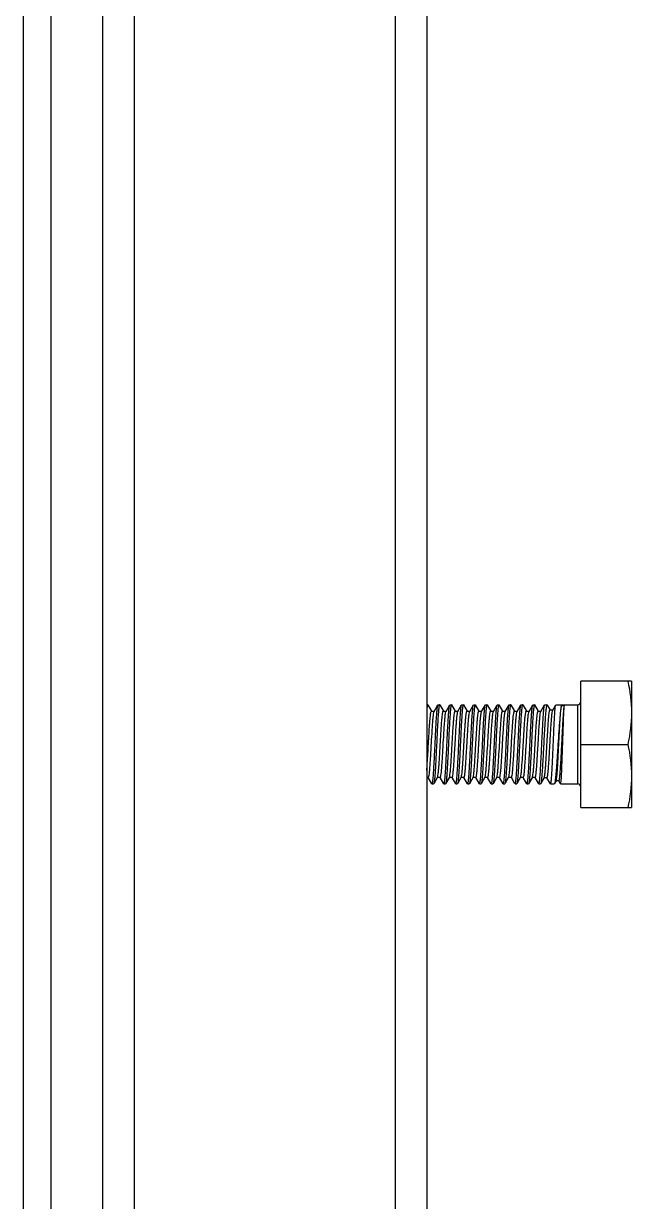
# Model space of a CAD drawing. Extents: x -409572 to -157272, y 600795 to 878326.
# Drawn here: x -400090 to -399697, y 805994 to 806756 of the extents above; entities that cross this region are included whole.
import ezdxf

# ---------------------------------------------------------------- set-up
doc = ezdxf.new("R2010")
doc.units = 0
doc.header["$LTSCALE"] = 1000
doc.header["$MEASUREMENT"] = 0
doc.layers.get('0').update_dxf_attribs({"linetype": 'CONTINUOUS'})

msp = doc.modelspace()

# ---------------------------------------------------------------- linework, layer by layer
for p, q in [((-400089.62, 805505.05), (-400089.62, 807218.85)), ((-400071.73, 805728.83), (-400071.73, 807143.29)), ((-400038.51, 807047.76), (-400038.51, 805350.94)), ((-400018.07, 807047.76), (-400018.07, 805350.94)), ((-399849.41, 807047.76), (-399849.41, 805350.94)), ((-399828.96, 807047.76), (-399828.96, 805350.94)), ((-399696.59, 806330.95), (-399729.3, 806330.95)), ((-399729.3, 806249.18), (-399729.3, 806330.95)), ((-399696.59, 806330.95), (-399696.59, 806249.18)), ((-399828.96, 806315.62), (-399828.32, 806315.62)), ((-399828.22, 806315.53), (-399828.32, 806315.62)), ((-399828.22, 806315.53), (-399825.87, 806311.48)), ((-399824.14, 806311.38), (-399821.72, 806315.53)), ((-399821.72, 806315.53), (-399821.62, 806315.62)), ((-399821.62, 806315.62), (-399820.66, 806315.62)), ((-399820.56, 806315.53), (-399820.66, 806315.62)), ((-399820.56, 806315.53), (-399818.21, 806311.48)), ((-399816.47, 806311.38), (-399814.05, 806315.53)), ((-399814.05, 806315.53), (-399813.95, 806315.62)), ((-399813.95, 806315.62), (-399812.99, 806315.62)), ((-399812.89, 806315.53), (-399812.99, 806315.62)), ((-399812.89, 806315.53), (-399810.54, 806311.48)), ((-399808.8, 806311.38), (-399806.38, 806315.53)), ((-399806.38, 806315.53), (-399806.28, 806315.62)), ((-399806.28, 806315.62), (-399805.32, 806315.62)), ((-399805.22, 806315.53), (-399805.32, 806315.62)), ((-399805.22, 806315.53), (-399802.87, 806311.48)), ((-399801.14, 806311.38), (-399798.72, 806315.53)), ((-399798.72, 806315.53), (-399798.62, 806315.62)), ((-399798.62, 806315.62), (-399797.66, 806315.62)), ((-399797.56, 806315.53), (-399797.66, 806315.62)), ((-399797.56, 806315.53), (-399795.21, 806311.48)), ((-399793.47, 806311.38), (-399791.05, 806315.53)), ((-399791.05, 806315.53), (-399790.95, 806315.62)), ((-399790.95, 806315.62), (-399789.99, 806315.62)), ((-399789.89, 806315.53), (-399787.54, 806311.48)), ((-399785.8, 806311.38), (-399783.38, 806315.53)), ((-399783.38, 806315.53), (-399783.28, 806315.62)), ((-399783.28, 806315.62), (-399782.32, 806315.62)), ((-399782.22, 806315.53), (-399782.32, 806315.62)), ((-399782.22, 806315.53), (-399779.87, 806311.48)), ((-399778.14, 806311.38), (-399775.72, 806315.53)), ((-399775.72, 806315.53), (-399775.62, 806315.62)), ((-399775.62, 806315.62), (-399774.66, 806315.62)), ((-399774.56, 806315.53), (-399774.66, 806315.62)), ((-399774.56, 806315.53), (-399772.21, 806311.48)), ((-399770.47, 806311.38), (-399768.05, 806315.53)), ((-399768.05, 806315.53), (-399767.95, 806315.62)), ((-399767.95, 806315.62), (-399766.99, 806315.62)), ((-399766.89, 806315.53), (-399766.99, 806315.62)), ((-399766.89, 806315.53), (-399764.54, 806311.48)), ((-399762.8, 806311.38), (-399760.39, 806315.53)), ((-399760.39, 806315.53), (-399760.28, 806315.62)), ((-399760.28, 806315.62), (-399759.32, 806315.62)), ((-399759.22, 806315.53), (-399756.87, 806311.48)), ((-399755.14, 806311.38), (-399752.72, 806315.53)), ((-399752.72, 806315.53), (-399752.62, 806315.62)), ((-399752.62, 806315.62), (-399751.17, 806315.62)), ((-399751.03, 806315.5), (-399751.17, 806315.62)), ((-399751.03, 806315.5), (-399749.19, 806312.33)), ((-399749.25, 806312.33), (-399747.39, 806312.33)), ((-399747.45, 806312.23), (-399745.52, 806315.56)), ((-399745.52, 806315.56), (-399745.45, 806315.62)), ((-399745.45, 806315.62), (-399731.34, 806315.62)), ((-399739.95, 806315.03), (-399741.86, 806315.03)), ((-399731.34, 806264.51), (-399731.34, 806315.62)), ((-399825.93, 806311.48), (-399824.08, 806311.48)), ((-399818.27, 806311.48), (-399816.41, 806311.48)), ((-399810.6, 806311.48), (-399808.74, 806311.48)), ((-399802.93, 806311.48), (-399801.08, 806311.48)), ((-399795.27, 806311.48), (-399793.41, 806311.48)), ((-399787.6, 806311.48), (-399785.74, 806311.48)), ((-399779.93, 806311.48), (-399778.08, 806311.48)), ((-399772.27, 806311.48), (-399770.41, 806311.48)), ((-399764.6, 806311.48), (-399762.74, 806311.48)), ((-399756.93, 806311.48), (-399755.08, 806311.48)), ((-399729.3, 806290.07), (-399698.89, 806290.07)), ((-399827.85, 806268.65), (-399828.96, 806268.65)), ((-399825.55, 806264.6), (-399827.91, 806268.65)), ((-399821.98, 806268.75), (-399824.39, 806264.6)), ((-399820.18, 806268.65), (-399822.04, 806268.65)), ((-399821.98, 806268.75), (-399821.92, 806268.89)), ((-399817.88, 806264.6), (-399820.24, 806268.65)), ((-399814.31, 806268.75), (-399816.72, 806264.6)), ((-399812.52, 806268.65), (-399814.37, 806268.65)), ((-399814.31, 806268.75), (-399814.25, 806268.89)), ((-399810.22, 806264.6), (-399812.58, 806268.65)), ((-399806.65, 806268.75), (-399809.06, 806264.6)), ((-399804.85, 806268.65), (-399806.71, 806268.65)), ((-399806.65, 806268.75), (-399806.59, 806268.88)), ((-399802.55, 806264.6), (-399804.91, 806268.65)), ((-399798.98, 806268.75), (-399801.39, 806264.6)), ((-399797.18, 806268.65), (-399799.04, 806268.65)), ((-399798.98, 806268.75), (-399798.92, 806268.87)), ((-399794.88, 806264.6), (-399797.24, 806268.65)), ((-399791.31, 806268.75), (-399793.72, 806264.6)), ((-399789.52, 806268.65), (-399791.37, 806268.65)), ((-399791.31, 806268.75), (-399791.26, 806268.87)), ((-399787.22, 806264.6), (-399789.58, 806268.65)), ((-399783.65, 806268.75), (-399786.06, 806264.6)), ((-399781.85, 806268.65), (-399783.71, 806268.65)), ((-399779.55, 806264.6), (-399781.91, 806268.65)), ((-399775.98, 806268.75), (-399778.39, 806264.6)), ((-399774.18, 806268.65), (-399776.04, 806268.65)), ((-399775.98, 806268.75), (-399775.93, 806268.86)), ((-399771.88, 806264.6), (-399774.24, 806268.65)), ((-399768.31, 806268.75), (-399770.72, 806264.6)), ((-399766.52, 806268.65), (-399768.37, 806268.65)), ((-399768.31, 806268.75), (-399768.27, 806268.85)), ((-399764.22, 806264.6), (-399766.58, 806268.65)), ((-399760.65, 806268.75), (-399763.06, 806264.6)), ((-399758.85, 806268.65), (-399760.71, 806268.65)), ((-399760.65, 806268.75), (-399760.6, 806268.85)), ((-399756.55, 806264.6), (-399758.91, 806268.65)), ((-399752.97, 806268.61), (-399755.29, 806264.61)), ((-399751.18, 806268.51), (-399753.03, 806268.51)), ((-399748.96, 806264.59), (-399751.24, 806268.51)), ((-399745.3, 806266.54), (-399746.39, 806264.65)), ((-399743.49, 806266.44), (-399745.35, 806266.44)), ((-399742.45, 806264.56), (-399743.53, 806266.42)), ((-399825.55, 806264.6), (-399825.45, 806264.51)), ((-399825.45, 806264.51), (-399824.49, 806264.51)), ((-399824.39, 806264.6), (-399824.49, 806264.51)), ((-399817.88, 806264.6), (-399817.78, 806264.51)), ((-399817.78, 806264.51), (-399816.82, 806264.51)), ((-399816.72, 806264.6), (-399816.82, 806264.51)), ((-399810.22, 806264.6), (-399810.12, 806264.51)), ((-399810.12, 806264.51), (-399809.16, 806264.51)), ((-399809.06, 806264.6), (-399809.16, 806264.51)), ((-399802.55, 806264.6), (-399802.45, 806264.51)), ((-399802.45, 806264.51), (-399801.49, 806264.51)), ((-399801.39, 806264.6), (-399801.49, 806264.51)), ((-399794.88, 806264.6), (-399794.78, 806264.51)), ((-399794.78, 806264.51), (-399793.82, 806264.51)), ((-399793.72, 806264.6), (-399793.82, 806264.51)), ((-399787.22, 806264.6), (-399787.12, 806264.51)), ((-399787.12, 806264.51), (-399786.16, 806264.51)), ((-399786.06, 806264.6), (-399786.16, 806264.51)), ((-399779.55, 806264.6), (-399779.45, 806264.51)), ((-399779.45, 806264.51), (-399778.49, 806264.51)), ((-399771.78, 806264.51), (-399770.82, 806264.51)), ((-399770.72, 806264.6), (-399770.82, 806264.51)), ((-399764.22, 806264.6), (-399764.12, 806264.51)), ((-399764.12, 806264.51), (-399763.16, 806264.51)), ((-399763.06, 806264.6), (-399763.16, 806264.51)), ((-399756.55, 806264.6), (-399756.45, 806264.51)), ((-399756.45, 806264.51), (-399755.41, 806264.51)), ((-399755.29, 806264.61), (-399755.41, 806264.51)), ((-399748.96, 806264.59), (-399748.87, 806264.51)), ((-399748.87, 806264.51), (-399746.55, 806264.51)), ((-399746.39, 806264.65), (-399746.55, 806264.51)), ((-399742.45, 806264.56), (-399742.39, 806264.51)), ((-399742.39, 806264.51), (-399731.34, 806264.51)), ((-399729.3, 806249.18), (-399696.59, 806249.18))]:
    msp.add_line(p, q)
for centre, start, end in [((-399731.34, 806317.66), 270, 0), ((-399731.34, 806262.47), 0, 90)]:
    msp.add_arc(centre, 2.04, start, end)
for points in [[(-399698.89, 806330.95), (-399697.48, 806324.24), (-399696.59, 806317.37), (-399696.59, 806310.51)], [(-399696.59, 806310.51), (-399696.59, 806303.65), (-399697.48, 806296.78), (-399698.89, 806290.07)], [(-399698.89, 806290.07), (-399697.48, 806283.35), (-399696.59, 806276.48), (-399696.59, 806269.62)], [(-399696.59, 806269.62), (-399696.59, 806262.76), (-399697.48, 806255.89), (-399698.89, 806249.18)]]:
    msp.add_open_spline(points, degree=3)
for points, knots in [([(-399828.32, 806315.62), (-399828.41, 806315.62), (-399828.54, 806315.22), (-399828.67, 806314.65), (-399828.83, 806313.52), (-399828.91, 806312.69), (-399828.96, 806312.19)], [0, 0, 0, 0, 0.077049, 0.268055, 0.577055, 1, 1, 1, 1]), ([(-399823.53, 806290.07), (-399823.39, 806293.16), (-399823.17, 806297.68), (-399822.86, 806303.45), (-399822.65, 806307.18), (-399822.42, 806310.32), (-399822.22, 806312.78), (-399821.98, 806314.42), (-399821.86, 806315.29), (-399821.72, 806315.53)], [0, 0, 0, 0, 0.364023, 0.530311, 0.678342, 0.803036, 0.90014, 0.966414, 1, 1, 1, 1]), ([(-399820.66, 806315.62), (-399820.71, 806315.62), (-399820.83, 806315.41), (-399820.91, 806315.07), (-399821.04, 806314.44), (-399821.2, 806313.18), (-399821.41, 806311.04), (-399821.64, 806307.91), (-399821.87, 806304.08), (-399822.1, 806299.72), (-399822.34, 806294.99), (-399822.49, 806291.73), (-399822.57, 806290.07)], [0, 0, 0, 0, 0.006679, 0.021742, 0.04591, 0.079126, 0.171519, 0.295578, 0.446611, 0.618856, 0.8057, 1, 1, 1, 1]), ([(-399815.87, 806290.07), (-399815.72, 806293.16), (-399815.5, 806297.68), (-399815.2, 806303.45), (-399814.98, 806307.18), (-399814.75, 806310.32), (-399814.56, 806312.78), (-399814.32, 806314.42), (-399814.19, 806315.29), (-399814.05, 806315.53)], [0, 0, 0, 0, 0.364021, 0.530313, 0.678345, 0.803036, 0.900138, 0.966413, 1, 1, 1, 1]), ([(-399812.99, 806315.62), (-399813.05, 806315.62), (-399813.16, 806315.41), (-399813.25, 806315.07), (-399813.37, 806314.44), (-399813.54, 806313.18), (-399813.74, 806311.04), (-399813.97, 806307.91), (-399814.2, 806304.08), (-399814.44, 806299.72), (-399814.67, 806294.99), (-399814.83, 806291.73), (-399814.91, 806290.07)], [0, 0, 0, 0, 0.006669, 0.021718, 0.045876, 0.079084, 0.171468, 0.295521, 0.446556, 0.618814, 0.805682, 1, 1, 1, 1]), ([(-399808.2, 806290.07), (-399808.05, 806293.16), (-399807.84, 806297.68), (-399807.53, 806303.45), (-399807.31, 806307.18), (-399807.09, 806310.32), (-399806.89, 806312.78), (-399806.65, 806314.42), (-399806.53, 806315.29), (-399806.38, 806315.53)], [0, 0, 0, 0, 0.364026, 0.530319, 0.678348, 0.803035, 0.900137, 0.966414, 1, 1, 1, 1]), ([(-399805.32, 806315.62), (-399805.38, 806315.62), (-399805.49, 806315.41), (-399805.58, 806315.07), (-399805.7, 806314.44), (-399805.87, 806313.18), (-399806.08, 806311.04), (-399806.3, 806307.91), (-399806.54, 806304.08), (-399806.77, 806299.72), (-399807.01, 806294.99), (-399807.16, 806291.73), (-399807.24, 806290.07)], [0, 0, 0, 0, 0.00669, 0.021765, 0.045943, 0.079167, 0.171572, 0.295635, 0.446661, 0.618889, 0.805716, 1, 1, 1, 1]), ([(-399800.53, 806290.07), (-399800.39, 806293.16), (-399800.17, 806297.68), (-399799.86, 806303.45), (-399799.65, 806307.18), (-399799.42, 806310.32), (-399799.22, 806312.78), (-399798.99, 806314.42), (-399798.86, 806315.29), (-399798.72, 806315.53)], [0, 0, 0, 0, 0.364024, 0.530311, 0.678342, 0.803035, 0.900139, 0.966414, 1, 1, 1, 1]), ([(-399797.66, 806315.62), (-399797.71, 806315.62), (-399797.83, 806315.41), (-399797.92, 806315.07), (-399798.04, 806314.44), (-399798.21, 806313.18), (-399798.41, 806311.04), (-399798.64, 806307.91), (-399798.87, 806304.08), (-399799.1, 806299.72), (-399799.34, 806294.99), (-399799.49, 806291.73), (-399799.57, 806290.07)], [0, 0, 0, 0, 0.006677, 0.021735, 0.045901, 0.079116, 0.171512, 0.295573, 0.4466, 0.618843, 0.805694, 1, 1, 1, 1]), ([(-399792.87, 806290.07), (-399792.72, 806293.16), (-399792.51, 806297.68), (-399792.2, 806303.45), (-399791.98, 806307.18), (-399791.75, 806310.32), (-399791.56, 806312.78), (-399791.32, 806314.42), (-399791.19, 806315.29), (-399791.05, 806315.53)], [0, 0, 0, 0, 0.364026, 0.530313, 0.678337, 0.803029, 0.900137, 0.966414, 1, 1, 1, 1]), ([(-399789.99, 806315.62), (-399790.05, 806315.62), (-399790.16, 806315.41), (-399790.25, 806315.07), (-399790.37, 806314.44), (-399790.54, 806313.18), (-399790.74, 806311.04), (-399790.97, 806307.9), (-399791.2, 806304.08), (-399791.44, 806299.72), (-399791.67, 806294.99), (-399791.83, 806291.73), (-399791.91, 806290.07)], [0, 0, 0, 0, 0.006697, 0.021777, 0.045962, 0.079191, 0.171605, 0.29567, 0.44669, 0.618909, 0.805726, 1, 1, 1, 1]), ([(-399789.89, 806315.53), (-399789.9, 806315.56), (-399789.93, 806315.6), (-399789.97, 806315.62), (-399789.99, 806315.62)], [0, 0, 0, 0, 0.600612, 1, 1, 1, 1]), ([(-399785.2, 806290.07), (-399785.05, 806293.16), (-399784.84, 806297.68), (-399784.53, 806303.45), (-399784.31, 806307.18), (-399784.09, 806310.32), (-399783.89, 806312.78), (-399783.65, 806314.42), (-399783.53, 806315.29), (-399783.38, 806315.53)], [0, 0, 0, 0, 0.364026, 0.530312, 0.67834, 0.803034, 0.90014, 0.966415, 1, 1, 1, 1]), ([(-399782.32, 806315.62), (-399782.38, 806315.62), (-399782.49, 806315.41), (-399782.58, 806315.07), (-399782.7, 806314.44), (-399782.87, 806313.18), (-399783.08, 806311.04), (-399783.3, 806307.91), (-399783.54, 806304.08), (-399783.77, 806299.72), (-399784.01, 806294.99), (-399784.16, 806291.73), (-399784.24, 806290.07)], [0, 0, 0, 0, 0.006686, 0.021757, 0.045931, 0.079152, 0.171553, 0.295615, 0.446644, 0.618879, 0.805711, 1, 1, 1, 1]), ([(-399777.53, 806290.07), (-399777.39, 806293.16), (-399777.17, 806297.68), (-399776.87, 806303.45), (-399776.65, 806307.18), (-399776.42, 806310.32), (-399776.22, 806312.78), (-399775.99, 806314.42), (-399775.86, 806315.29), (-399775.72, 806315.53)], [0, 0, 0, 0, 0.364021, 0.530311, 0.678343, 0.803036, 0.90014, 0.966414, 1, 1, 1, 1]), ([(-399774.66, 806315.62), (-399774.71, 806315.62), (-399774.83, 806315.41), (-399774.92, 806315.07), (-399775.04, 806314.44), (-399775.21, 806313.18), (-399775.41, 806311.04), (-399775.64, 806307.91), (-399775.87, 806304.08), (-399776.1, 806299.72), (-399776.34, 806294.99), (-399776.49, 806291.73), (-399776.57, 806290.07)], [0, 0, 0, 0, 0.006676, 0.021736, 0.045901, 0.079115, 0.171505, 0.295563, 0.446596, 0.618846, 0.805696, 1, 1, 1, 1]), ([(-399769.87, 806290.07), (-399769.72, 806293.16), (-399769.51, 806297.68), (-399769.2, 806303.45), (-399768.98, 806307.18), (-399768.76, 806310.32), (-399768.56, 806312.78), (-399768.32, 806314.42), (-399768.2, 806315.29), (-399768.05, 806315.53)], [0, 0, 0, 0, 0.364021, 0.530314, 0.678346, 0.803036, 0.900137, 0.966413, 1, 1, 1, 1]), ([(-399766.99, 806315.62), (-399767.05, 806315.62), (-399767.16, 806315.41), (-399767.25, 806315.07), (-399767.37, 806314.44), (-399767.54, 806313.18), (-399767.74, 806311.04), (-399767.97, 806307.91), (-399768.2, 806304.08), (-399768.44, 806299.72), (-399768.67, 806294.99), (-399768.83, 806291.73), (-399768.91, 806290.07)], [0, 0, 0, 0, 0.006669, 0.021718, 0.045876, 0.079084, 0.171468, 0.295522, 0.446557, 0.618815, 0.805682, 1, 1, 1, 1]), ([(-399762.2, 806290.07), (-399762.05, 806293.16), (-399761.84, 806297.68), (-399761.53, 806303.45), (-399761.31, 806307.18), (-399761.09, 806310.32), (-399760.89, 806312.78), (-399760.65, 806314.42), (-399760.53, 806315.29), (-399760.39, 806315.53)], [0, 0, 0, 0, 0.364026, 0.530319, 0.678348, 0.803035, 0.900137, 0.966414, 1, 1, 1, 1]), ([(-399759.32, 806315.62), (-399759.38, 806315.62), (-399759.49, 806315.41), (-399759.58, 806315.07), (-399759.7, 806314.44), (-399759.87, 806313.18), (-399760.08, 806311.04), (-399760.31, 806307.91), (-399760.54, 806304.08), (-399760.77, 806299.72), (-399761.01, 806294.99), (-399761.16, 806291.73), (-399761.24, 806290.07)], [0, 0, 0, 0, 0.006688, 0.021753, 0.045929, 0.079148, 0.171548, 0.29561, 0.446639, 0.618873, 0.805706, 1, 1, 1, 1]), ([(-399759.22, 806315.53), (-399759.24, 806315.56), (-399759.26, 806315.6), (-399759.31, 806315.62), (-399759.32, 806315.62)], [0, 0, 0, 0, 0.600476, 1, 1, 1, 1]), ([(-399754.54, 806290.07), (-399754.39, 806293.16), (-399754.17, 806297.68), (-399753.87, 806303.45), (-399753.65, 806307.18), (-399753.42, 806310.32), (-399753.22, 806312.78), (-399752.99, 806314.42), (-399752.86, 806315.29), (-399752.72, 806315.53)], [0, 0, 0, 0, 0.364024, 0.530312, 0.678343, 0.803036, 0.90014, 0.966414, 1, 1, 1, 1]), ([(-399751.17, 806315.62), (-399751.23, 806315.62), (-399751.36, 806315.42), (-399751.46, 806315.06), (-399751.6, 806314.44), (-399751.79, 806313.18), (-399752.03, 806311.04), (-399752.29, 806307.91), (-399752.55, 806304.08), (-399752.81, 806299.72), (-399753.07, 806294.99), (-399753.24, 806291.73), (-399753.33, 806290.07)], [0, 0, 0, 0, 0.007187, 0.022465, 0.046744, 0.080015, 0.172417, 0.296393, 0.447275, 0.619318, 0.805937, 1, 1, 1, 1]), ([(-399752.97, 806268.61), (-399752.83, 806268.85), (-399752.69, 806269.67), (-399752.46, 806271.21), (-399752.24, 806273.47), (-399752.01, 806276.34), (-399751.79, 806279.72), (-399751.47, 806284.87), (-399751.18, 806290.25), (-399750.87, 806295.68), (-399750.64, 806299.55), (-399750.42, 806303.09), (-399750.19, 806306.17), (-399749.97, 806308.7), (-399749.76, 806310.54), (-399749.56, 806311.69), (-399749.41, 806312.18), (-399749.3, 806312.33), (-399749.25, 806312.33)], [0, 0, 0, 0, 0.019036, 0.055162, 0.107284, 0.173532, 0.25149, 0.338305, 0.525651, 0.619397, 0.708683, 0.790327, 0.861445, 0.919555, 0.962678, 0.989457, 0.996584, 1, 1, 1, 1]), ([(-399751.18, 806268.51), (-399751.13, 806268.51), (-399751.01, 806268.66), (-399750.86, 806269.17), (-399750.65, 806270.35), (-399750.44, 806272.24), (-399750.21, 806274.82), (-399749.99, 806277.95), (-399749.76, 806281.54), (-399749.53, 806285.44), (-399749.22, 806290.87), (-399748.93, 806296.24), (-399748.61, 806301.35), (-399748.39, 806304.68), (-399748.16, 806307.49), (-399747.96, 806309.7), (-399747.72, 806311.2), (-399747.59, 806312), (-399747.45, 806312.23)], [0, 0, 0, 0, 0.003526, 0.010871, 0.03842, 0.082642, 0.142013, 0.214376, 0.297085, 0.387117, 0.481196, 0.667858, 0.753739, 0.830507, 0.895467, 0.946372, 0.98153, 1, 1, 1, 1]), ([(-399747.11, 806290.07), (-399746.98, 806293.19), (-399746.79, 806297.73), (-399746.52, 806303.54), (-399746.32, 806307.29), (-399746.12, 806310.43), (-399745.96, 806312.87), (-399745.74, 806314.48), (-399745.65, 806315.33), (-399745.52, 806315.56)], [0, 0, 0, 0, 0.366748, 0.534004, 0.682559, 0.80722, 0.903651, 0.968552, 1, 1, 1, 1]), ([(-399745.3, 806266.54), (-399745.16, 806266.77), (-399745.03, 806267.56), (-399744.81, 806269.05), (-399744.61, 806271.26), (-399744.4, 806274.08), (-399744.18, 806277.43), (-399743.89, 806282.61), (-399743.54, 806289.52), (-399743.14, 806297.71), (-399742.75, 806305.08), (-399742.35, 806310.76), (-399742.09, 806313.89), (-399741.86, 806315.03)], [0, 0, 0, 0, 0.016498, 0.048153, 0.094091, 0.152829, 0.222461, 0.300749, 0.473185, 0.64885, 0.806645, 0.928205, 1, 1, 1, 1]), ([(-399741.86, 806315.03), (-399741.99, 806314.62), (-399742.2, 806313.54), (-399742.61, 806310.56), (-399743.06, 806305.49), (-399743.58, 806298.25), (-399743.91, 806292.9), (-399744.09, 806290.07)], [0, 0, 0, 0, 0.052104, 0.130854, 0.359409, 0.660459, 1, 1, 1, 1]), ([(-399743.49, 806266.44), (-399743.44, 806266.44), (-399743.33, 806266.61), (-399743.24, 806266.91), (-399743.13, 806267.44), (-399742.97, 806268.51), (-399742.77, 806270.33), (-399742.56, 806273), (-399742.34, 806276.26), (-399742.12, 806280.01), (-399741.9, 806284.12), (-399741.61, 806289.9), (-399741.26, 806296.97), (-399740.87, 806304.64), (-399740.45, 806310.57), (-399740.18, 806313.84), (-399739.95, 806315.03)], [0, 0, 0, 0, 0.003181, 0.009997, 0.020842, 0.035708, 0.077022, 0.132568, 0.200428, 0.278278, 0.363482, 0.453195, 0.634322, 0.798504, 0.925407, 1, 1, 1, 1]), ([(-399741.03, 806290.07), (-399740.93, 806292.9), (-399740.76, 806298.24), (-399740.51, 806305.49), (-399740.25, 806310.98), (-399740.1, 806313.96), (-399739.95, 806315.03)], [0, 0, 0, 0, 0.340216, 0.641739, 0.870295, 1, 1, 1, 1]), ([(-399828.96, 806273.13), (-399828.81, 806274.73), (-399828.55, 806278.33), (-399828.19, 806284.11), (-399827.83, 806290.46), (-399827.47, 806296.77), (-399827.15, 806301.73), (-399826.89, 806305.23), (-399826.71, 806307.35), (-399826.53, 806309.03), (-399826.35, 806310.34), (-399826.2, 806311.01), (-399826.04, 806311.48), (-399825.93, 806311.48)], [0, 0, 0, 0, 0.125273, 0.280526, 0.451, 0.620464, 0.772784, 0.837888, 0.893492, 0.938284, 0.971239, 0.991709, 1, 1, 1, 1]), ([(-399827.85, 806268.65), (-399827.8, 806268.65), (-399827.69, 806268.8), (-399827.54, 806269.29), (-399827.33, 806270.42), (-399827.12, 806272.25), (-399826.9, 806274.74), (-399826.67, 806277.78), (-399826.45, 806281.26), (-399826.22, 806285.05), (-399825.92, 806290.35), (-399825.62, 806295.6), (-399825.31, 806300.61), (-399825.08, 806303.89), (-399824.86, 806306.67), (-399824.65, 806308.86), (-399824.41, 806310.35), (-399824.27, 806311.14), (-399824.14, 806311.38)], [0, 0, 0, 0, 0.003516, 0.010771, 0.037949, 0.081609, 0.140308, 0.211978, 0.294061, 0.383613, 0.477416, 0.664254, 0.750571, 0.827952, 0.893624, 0.945254, 0.981055, 1, 1, 1, 1]), ([(-399821.92, 806268.89), (-399821.8, 806269.2), (-399821.64, 806270.09), (-399821.42, 806271.73), (-399821.21, 806274.03), (-399820.89, 806278.1), (-399820.52, 806284.05), (-399820.17, 806290.35), (-399819.87, 806295.55), (-399819.64, 806299.25), (-399819.42, 806302.64), (-399819.2, 806305.58), (-399818.98, 806308), (-399818.77, 806309.77), (-399818.57, 806310.86), (-399818.43, 806311.34), (-399818.32, 806311.48), (-399818.27, 806311.48)], [0, 0, 0, 0, 0.023139, 0.062463, 0.116774, 0.184236, 0.348936, 0.533941, 0.62611, 0.713772, 0.793885, 0.863675, 0.920735, 0.963127, 0.989505, 0.996557, 1, 1, 1, 1]), ([(-399820.18, 806268.65), (-399820.13, 806268.65), (-399820.02, 806268.8), (-399819.87, 806269.29), (-399819.67, 806270.42), (-399819.46, 806272.25), (-399819.23, 806274.74), (-399819.01, 806277.78), (-399818.78, 806281.26), (-399818.55, 806285.05), (-399818.25, 806290.35), (-399817.95, 806295.6), (-399817.64, 806300.61), (-399817.42, 806303.89), (-399817.19, 806306.67), (-399816.98, 806308.86), (-399816.75, 806310.35), (-399816.61, 806311.14), (-399816.47, 806311.38)], [0, 0, 0, 0, 0.003516, 0.010771, 0.037949, 0.081609, 0.140308, 0.211978, 0.294061, 0.383613, 0.477416, 0.664254, 0.750571, 0.827952, 0.893624, 0.945254, 0.981055, 1, 1, 1, 1]), ([(-399814.25, 806268.89), (-399814.13, 806269.19), (-399813.98, 806270.07), (-399813.76, 806271.72), (-399813.54, 806274.01), (-399813.23, 806278.08), (-399812.86, 806284.03), (-399812.5, 806290.33), (-399812.2, 806295.53), (-399811.98, 806299.24), (-399811.76, 806302.63), (-399811.54, 806305.58), (-399811.31, 806307.99), (-399811.11, 806309.76), (-399810.91, 806310.86), (-399810.76, 806311.34), (-399810.65, 806311.48), (-399810.6, 806311.48)], [0, 0, 0, 0, 0.023, 0.06221, 0.116433, 0.183837, 0.348506, 0.533571, 0.625793, 0.713517, 0.793694, 0.863545, 0.920659, 0.963092, 0.989496, 0.996554, 1, 1, 1, 1]), ([(-399812.52, 806268.65), (-399812.47, 806268.65), (-399812.35, 806268.8), (-399812.2, 806269.29), (-399812, 806270.42), (-399811.79, 806272.25), (-399811.56, 806274.74), (-399811.34, 806277.78), (-399811.11, 806281.26), (-399810.89, 806285.05), (-399810.58, 806290.35), (-399810.29, 806295.6), (-399809.98, 806300.61), (-399809.75, 806303.89), (-399809.52, 806306.67), (-399809.31, 806308.86), (-399809.08, 806310.35), (-399808.94, 806311.14), (-399808.8, 806311.38)], [0, 0, 0, 0, 0.003516, 0.010771, 0.037949, 0.081609, 0.140308, 0.211978, 0.294061, 0.383613, 0.477416, 0.664254, 0.750571, 0.827952, 0.893624, 0.945254, 0.981055, 1, 1, 1, 1]), ([(-399806.59, 806268.88), (-399806.47, 806269.18), (-399806.31, 806270.06), (-399806.09, 806271.7), (-399805.88, 806273.99), (-399805.56, 806278.06), (-399805.19, 806284.01), (-399804.84, 806290.31), (-399804.54, 806295.52), (-399804.31, 806299.23), (-399804.09, 806302.62), (-399803.87, 806305.57), (-399803.65, 806307.99), (-399803.44, 806309.76), (-399803.24, 806310.86), (-399803.09, 806311.34), (-399802.98, 806311.48), (-399802.93, 806311.48)], [0, 0, 0, 0, 0.022862, 0.061956, 0.116091, 0.183437, 0.348074, 0.5332, 0.625476, 0.713261, 0.793503, 0.863416, 0.920583, 0.963057, 0.989487, 0.996552, 1, 1, 1, 1]), ([(-399804.85, 806268.65), (-399804.8, 806268.65), (-399804.69, 806268.8), (-399804.54, 806269.29), (-399804.33, 806270.42), (-399804.12, 806272.25), (-399803.9, 806274.74), (-399803.67, 806277.78), (-399803.45, 806281.26), (-399803.22, 806285.05), (-399802.92, 806290.35), (-399802.62, 806295.6), (-399802.31, 806300.61), (-399802.08, 806303.89), (-399801.86, 806306.67), (-399801.65, 806308.86), (-399801.41, 806310.35), (-399801.27, 806311.14), (-399801.14, 806311.38)], [0, 0, 0, 0, 0.003516, 0.010771, 0.037949, 0.081609, 0.140308, 0.211978, 0.294061, 0.383613, 0.477416, 0.664254, 0.750571, 0.827952, 0.893624, 0.945254, 0.981055, 1, 1, 1, 1]), ([(-399798.92, 806268.87), (-399798.8, 806269.18), (-399798.65, 806270.05), (-399798.43, 806271.69), (-399798.21, 806273.97), (-399797.9, 806278.04), (-399797.53, 806283.99), (-399797.17, 806290.29), (-399796.87, 806295.5), (-399796.65, 806299.22), (-399796.42, 806302.61), (-399796.2, 806305.56), (-399795.98, 806307.98), (-399795.78, 806309.76), (-399795.58, 806310.86), (-399795.43, 806311.34), (-399795.32, 806311.48), (-399795.27, 806311.48)], [0, 0, 0, 0, 0.022723, 0.061701, 0.115749, 0.183037, 0.347642, 0.532829, 0.625158, 0.713005, 0.793312, 0.863286, 0.920506, 0.963022, 0.989478, 0.99655, 1, 1, 1, 1]), ([(-399797.18, 806268.65), (-399797.13, 806268.65), (-399797.02, 806268.8), (-399796.87, 806269.29), (-399796.67, 806270.42), (-399796.46, 806272.25), (-399796.23, 806274.74), (-399796.01, 806277.78), (-399795.78, 806281.26), (-399795.55, 806285.05), (-399795.25, 806290.35), (-399794.95, 806295.6), (-399794.64, 806300.61), (-399794.42, 806303.89), (-399794.19, 806306.67), (-399793.98, 806308.86), (-399793.75, 806310.35), (-399793.61, 806311.14), (-399793.47, 806311.38)], [0, 0, 0, 0, 0.003516, 0.010771, 0.037949, 0.081609, 0.140308, 0.211978, 0.294061, 0.383613, 0.477416, 0.664254, 0.750571, 0.827952, 0.893624, 0.945254, 0.981055, 1, 1, 1, 1]), ([(-399791.26, 806268.87), (-399791.14, 806269.17), (-399790.98, 806270.04), (-399790.76, 806271.67), (-399790.55, 806273.95), (-399790.23, 806278.02), (-399789.86, 806283.97), (-399789.51, 806290.27), (-399789.21, 806295.49), (-399788.98, 806299.2), (-399788.76, 806302.6), (-399788.54, 806305.56), (-399788.32, 806307.98), (-399788.11, 806309.76), (-399787.91, 806310.86), (-399787.76, 806311.34), (-399787.65, 806311.48), (-399787.6, 806311.48)], [0, 0, 0, 0, 0.022584, 0.061447, 0.115407, 0.182636, 0.34721, 0.532457, 0.62484, 0.712749, 0.79312, 0.863155, 0.920429, 0.962986, 0.989469, 0.996548, 1, 1, 1, 1]), ([(-399789.52, 806268.65), (-399789.47, 806268.65), (-399789.35, 806268.8), (-399789.2, 806269.29), (-399789, 806270.42), (-399788.79, 806272.25), (-399788.57, 806274.74), (-399788.34, 806277.78), (-399788.11, 806281.26), (-399787.89, 806285.05), (-399787.58, 806290.35), (-399787.29, 806295.6), (-399786.98, 806300.61), (-399786.75, 806303.89), (-399786.52, 806306.67), (-399786.31, 806308.86), (-399786.08, 806310.35), (-399785.94, 806311.14), (-399785.8, 806311.38)], [0, 0, 0, 0, 0.003516, 0.010772, 0.037949, 0.081609, 0.140308, 0.211978, 0.294061, 0.383612, 0.477416, 0.664254, 0.750571, 0.827952, 0.893624, 0.945254, 0.981055, 1, 1, 1, 1]), ([(-399783.59, 806268.86), (-399783.47, 806269.16), (-399783.32, 806270.03), (-399783.1, 806271.65), (-399782.89, 806273.93), (-399782.57, 806278), (-399782.2, 806283.95), (-399781.84, 806290.25), (-399781.54, 806295.47), (-399781.32, 806299.19), (-399781.09, 806302.59), (-399780.87, 806305.55), (-399780.65, 806307.98), (-399780.44, 806309.76), (-399780.24, 806310.86), (-399780.09, 806311.34), (-399779.98, 806311.48), (-399779.93, 806311.48)], [0, 0, 0, 0, 0.022445, 0.061192, 0.115065, 0.182235, 0.346776, 0.532084, 0.624521, 0.712492, 0.792928, 0.863025, 0.920353, 0.962951, 0.98946, 0.996545, 1, 1, 1, 1]), ([(-399781.85, 806268.65), (-399781.8, 806268.65), (-399781.69, 806268.8), (-399781.54, 806269.29), (-399781.33, 806270.42), (-399781.12, 806272.25), (-399780.9, 806274.74), (-399780.67, 806277.78), (-399780.45, 806281.26), (-399780.22, 806285.05), (-399779.92, 806290.35), (-399779.62, 806295.6), (-399779.31, 806300.61), (-399779.08, 806303.89), (-399778.86, 806306.67), (-399778.65, 806308.86), (-399778.42, 806310.35), (-399778.27, 806311.14), (-399778.14, 806311.38)], [0, 0, 0, 0, 0.003516, 0.010772, 0.037949, 0.081609, 0.140308, 0.211978, 0.294061, 0.383612, 0.477416, 0.664253, 0.750571, 0.827952, 0.893624, 0.945254, 0.981055, 1, 1, 1, 1]), ([(-399775.93, 806268.86), (-399775.81, 806269.15), (-399775.65, 806270.02), (-399775.43, 806271.64), (-399775.22, 806273.91), (-399774.9, 806277.98), (-399774.53, 806283.92), (-399774.18, 806290.24), (-399773.88, 806295.46), (-399773.65, 806299.18), (-399773.43, 806302.58), (-399773.21, 806305.54), (-399772.98, 806307.97), (-399772.78, 806309.75), (-399772.58, 806310.85), (-399772.43, 806311.34), (-399772.32, 806311.48), (-399772.27, 806311.48)], [0, 0, 0, 0, 0.022306, 0.060937, 0.114721, 0.181834, 0.346342, 0.531711, 0.624202, 0.712235, 0.792736, 0.862894, 0.920276, 0.962916, 0.98945, 0.996543, 1, 1, 1, 1]), ([(-399774.18, 806268.65), (-399774.13, 806268.65), (-399774.02, 806268.8), (-399773.87, 806269.29), (-399773.67, 806270.42), (-399773.46, 806272.25), (-399773.23, 806274.74), (-399773.01, 806277.78), (-399772.78, 806281.26), (-399772.55, 806285.05), (-399772.25, 806290.35), (-399771.95, 806295.6), (-399771.64, 806300.61), (-399771.42, 806303.89), (-399771.19, 806306.67), (-399770.98, 806308.86), (-399770.75, 806310.35), (-399770.61, 806311.14), (-399770.47, 806311.38)], [0, 0, 0, 0, 0.003515, 0.010772, 0.037949, 0.081609, 0.140308, 0.211978, 0.294061, 0.383612, 0.477415, 0.664253, 0.750571, 0.827952, 0.893624, 0.945254, 0.981055, 1, 1, 1, 1]), ([(-399768.27, 806268.85), (-399768.14, 806269.15), (-399767.99, 806270.01), (-399767.77, 806271.62), (-399767.56, 806273.89), (-399767.24, 806277.96), (-399766.87, 806283.9), (-399766.51, 806290.22), (-399766.21, 806295.44), (-399765.99, 806299.17), (-399765.76, 806302.57), (-399765.54, 806305.54), (-399765.32, 806307.97), (-399765.11, 806309.75), (-399764.91, 806310.85), (-399764.76, 806311.33), (-399764.65, 806311.48), (-399764.6, 806311.48)], [0, 0, 0, 0, 0.022167, 0.060682, 0.114378, 0.181432, 0.345908, 0.531337, 0.623882, 0.711978, 0.792543, 0.862763, 0.920199, 0.962881, 0.989441, 0.996541, 1, 1, 1, 1]), ([(-399766.52, 806268.65), (-399766.47, 806268.65), (-399766.36, 806268.8), (-399766.2, 806269.29), (-399766, 806270.42), (-399765.79, 806272.25), (-399765.57, 806274.74), (-399765.34, 806277.78), (-399765.12, 806281.26), (-399764.89, 806285.05), (-399764.58, 806290.35), (-399764.29, 806295.6), (-399763.98, 806300.61), (-399763.75, 806303.89), (-399763.52, 806306.67), (-399763.31, 806308.86), (-399763.08, 806310.35), (-399762.94, 806311.14), (-399762.8, 806311.38)], [0, 0, 0, 0, 0.003515, 0.010772, 0.037949, 0.081609, 0.140308, 0.211978, 0.294061, 0.383612, 0.477415, 0.664253, 0.750571, 0.827952, 0.893624, 0.945254, 0.981055, 1, 1, 1, 1]), ([(-399760.6, 806268.85), (-399760.48, 806269.14), (-399760.33, 806270), (-399760.1, 806271.61), (-399759.89, 806273.87), (-399759.57, 806277.93), (-399759.2, 806283.88), (-399758.84, 806290.2), (-399758.54, 806295.42), (-399758.32, 806299.15), (-399758.1, 806302.56), (-399757.87, 806305.53), (-399757.65, 806307.96), (-399757.45, 806309.75), (-399757.24, 806310.85), (-399757.09, 806311.33), (-399756.98, 806311.48), (-399756.93, 806311.48)], [0, 0, 0, 0, 0.022028, 0.060426, 0.114034, 0.181029, 0.345472, 0.530963, 0.623561, 0.71172, 0.79235, 0.862632, 0.920122, 0.962845, 0.989432, 0.996538, 1, 1, 1, 1]), ([(-399758.85, 806268.65), (-399758.8, 806268.65), (-399758.69, 806268.8), (-399758.54, 806269.29), (-399758.33, 806270.42), (-399758.12, 806272.25), (-399757.9, 806274.74), (-399757.68, 806277.78), (-399757.45, 806281.26), (-399757.22, 806285.05), (-399756.92, 806290.35), (-399756.62, 806295.6), (-399756.31, 806300.61), (-399756.09, 806303.89), (-399755.86, 806306.67), (-399755.65, 806308.86), (-399755.42, 806310.35), (-399755.27, 806311.14), (-399755.14, 806311.38)], [0, 0, 0, 0, 0.003515, 0.010772, 0.037949, 0.081609, 0.140308, 0.211978, 0.294061, 0.383612, 0.477415, 0.664253, 0.750571, 0.827952, 0.893624, 0.945254, 0.981055, 1, 1, 1, 1]), ([(-399825.45, 806264.51), (-399825.39, 806264.51), (-399825.28, 806264.72), (-399825.19, 806265.06), (-399825.07, 806265.69), (-399824.9, 806266.95), (-399824.7, 806269.09), (-399824.47, 806272.23), (-399824.24, 806276.05), (-399824, 806280.41), (-399823.77, 806285.14), (-399823.61, 806288.4), (-399823.53, 806290.07)], [0, 0, 0, 0, 0.006696, 0.021778, 0.045962, 0.079192, 0.171607, 0.295672, 0.44669, 0.618908, 0.805728, 1, 1, 1, 1]), ([(-399822.57, 806290.07), (-399822.72, 806286.97), (-399822.94, 806282.46), (-399823.24, 806276.69), (-399823.46, 806272.95), (-399823.69, 806269.81), (-399823.88, 806267.36), (-399824.12, 806265.71), (-399824.25, 806264.85), (-399824.39, 806264.6)], [0, 0, 0, 0, 0.36397, 0.530239, 0.678254, 0.802945, 0.900063, 0.966368, 1, 1, 1, 1]), ([(-399817.78, 806264.51), (-399817.73, 806264.51), (-399817.61, 806264.72), (-399817.52, 806265.06), (-399817.4, 806265.69), (-399817.24, 806266.95), (-399817.03, 806269.09), (-399816.8, 806272.22), (-399816.57, 806276.05), (-399816.34, 806280.41), (-399816.1, 806285.14), (-399815.95, 806288.4), (-399815.87, 806290.07)], [0, 0, 0, 0, 0.006683, 0.02175, 0.045921, 0.079139, 0.171534, 0.295592, 0.446617, 0.618856, 0.805703, 1, 1, 1, 1]), ([(-399814.91, 806290.07), (-399815.05, 806286.97), (-399815.27, 806282.46), (-399815.57, 806276.69), (-399815.79, 806272.95), (-399816.02, 806269.81), (-399816.22, 806267.36), (-399816.45, 806265.71), (-399816.58, 806264.85), (-399816.72, 806264.6)], [0, 0, 0, 0, 0.363954, 0.530216, 0.678234, 0.802928, 0.900053, 0.966366, 1, 1, 1, 1]), ([(-399810.12, 806264.51), (-399810.06, 806264.51), (-399809.95, 806264.72), (-399809.86, 806265.06), (-399809.74, 806265.69), (-399809.57, 806266.95), (-399809.36, 806269.09), (-399809.14, 806272.22), (-399808.9, 806276.05), (-399808.67, 806280.41), (-399808.44, 806285.14), (-399808.28, 806288.4), (-399808.2, 806290.07)], [0, 0, 0, 0, 0.006669, 0.021719, 0.045878, 0.079087, 0.171477, 0.295536, 0.446573, 0.618824, 0.805681, 1, 1, 1, 1]), ([(-399807.24, 806290.07), (-399807.39, 806286.97), (-399807.6, 806282.46), (-399807.91, 806276.69), (-399808.13, 806272.95), (-399808.35, 806269.81), (-399808.55, 806267.36), (-399808.79, 806265.71), (-399808.91, 806264.85), (-399809.06, 806264.6)], [0, 0, 0, 0, 0.363958, 0.530229, 0.678249, 0.80294, 0.900058, 0.966367, 1, 1, 1, 1]), ([(-399802.45, 806264.51), (-399802.39, 806264.51), (-399802.28, 806264.72), (-399802.19, 806265.06), (-399802.07, 806265.69), (-399801.9, 806266.95), (-399801.7, 806269.09), (-399801.47, 806272.22), (-399801.24, 806276.05), (-399801, 806280.41), (-399800.77, 806285.14), (-399800.61, 806288.4), (-399800.53, 806290.07)], [0, 0, 0, 0, 0.006673, 0.021729, 0.045891, 0.079103, 0.17149, 0.295546, 0.446581, 0.618835, 0.805691, 1, 1, 1, 1]), ([(-399799.57, 806290.07), (-399799.72, 806286.97), (-399799.94, 806282.46), (-399800.24, 806276.69), (-399800.46, 806272.95), (-399800.69, 806269.81), (-399800.88, 806267.36), (-399801.12, 806265.71), (-399801.25, 806264.85), (-399801.39, 806264.6)], [0, 0, 0, 0, 0.363957, 0.530226, 0.678246, 0.80294, 0.90006, 0.966367, 1, 1, 1, 1]), ([(-399794.78, 806264.51), (-399794.73, 806264.51), (-399794.61, 806264.72), (-399794.53, 806265.06), (-399794.4, 806265.69), (-399794.24, 806266.95), (-399794.03, 806269.09), (-399793.8, 806272.22), (-399793.57, 806276.05), (-399793.34, 806280.41), (-399793.1, 806285.14), (-399792.95, 806288.4), (-399792.87, 806290.07)], [0, 0, 0, 0, 0.006683, 0.02175, 0.045922, 0.079141, 0.171538, 0.295599, 0.446629, 0.61887, 0.805706, 1, 1, 1, 1]), ([(-399791.91, 806290.07), (-399792.05, 806286.97), (-399792.27, 806282.46), (-399792.58, 806276.69), (-399792.79, 806272.95), (-399793.02, 806269.81), (-399793.22, 806267.36), (-399793.45, 806265.71), (-399793.58, 806264.85), (-399793.72, 806264.6)], [0, 0, 0, 0, 0.363961, 0.530224, 0.678244, 0.802939, 0.900061, 0.966368, 1, 1, 1, 1]), ([(-399787.12, 806264.51), (-399787.06, 806264.51), (-399786.95, 806264.72), (-399786.86, 806265.06), (-399786.74, 806265.69), (-399786.57, 806266.95), (-399786.36, 806269.09), (-399786.14, 806272.23), (-399785.9, 806276.05), (-399785.67, 806280.41), (-399785.44, 806285.14), (-399785.28, 806288.4), (-399785.2, 806290.07)], [0, 0, 0, 0, 0.006693, 0.021771, 0.045952, 0.079178, 0.171587, 0.295651, 0.446675, 0.618899, 0.805721, 1, 1, 1, 1]), ([(-399784.24, 806290.07), (-399784.39, 806286.97), (-399784.6, 806282.46), (-399784.91, 806276.69), (-399785.13, 806272.95), (-399785.35, 806269.81), (-399785.55, 806267.36), (-399785.79, 806265.71), (-399785.91, 806264.85), (-399786.06, 806264.6)], [0, 0, 0, 0, 0.363963, 0.530226, 0.67824, 0.802935, 0.900059, 0.966368, 1, 1, 1, 1]), ([(-399779.45, 806264.51), (-399779.39, 806264.51), (-399779.28, 806264.72), (-399779.19, 806265.06), (-399779.07, 806265.69), (-399778.9, 806266.95), (-399778.7, 806269.09), (-399778.47, 806272.23), (-399778.24, 806276.05), (-399778, 806280.41), (-399777.77, 806285.14), (-399777.61, 806288.4), (-399777.53, 806290.07)], [0, 0, 0, 0, 0.006694, 0.021774, 0.045957, 0.079186, 0.171599, 0.295663, 0.446681, 0.618902, 0.805725, 1, 1, 1, 1]), ([(-399776.57, 806290.07), (-399776.72, 806286.97), (-399776.94, 806282.46), (-399777.24, 806276.69), (-399777.46, 806272.95), (-399777.69, 806269.81), (-399777.89, 806267.36), (-399778.12, 806265.71), (-399778.25, 806264.85), (-399778.39, 806264.6)], [0, 0, 0, 0, 0.363971, 0.530241, 0.678257, 0.802947, 0.900064, 0.966368, 1, 1, 1, 1]), ([(-399771.78, 806264.51), (-399771.73, 806264.51), (-399771.61, 806264.72), (-399771.53, 806265.06), (-399771.4, 806265.69), (-399771.24, 806266.95), (-399771.03, 806269.09), (-399770.8, 806272.22), (-399770.57, 806276.05), (-399770.34, 806280.41), (-399770.1, 806285.14), (-399769.95, 806288.4), (-399769.87, 806290.07)], [0, 0, 0, 0, 0.006682, 0.021747, 0.045917, 0.079134, 0.171527, 0.295584, 0.44661, 0.618852, 0.805701, 1, 1, 1, 1]), ([(-399768.91, 806290.07), (-399769.06, 806286.97), (-399769.27, 806282.46), (-399769.58, 806276.69), (-399769.8, 806272.95), (-399770.02, 806269.81), (-399770.22, 806267.36), (-399770.46, 806265.71), (-399770.58, 806264.85), (-399770.72, 806264.6)], [0, 0, 0, 0, 0.363954, 0.530216, 0.678234, 0.802928, 0.900053, 0.966366, 1, 1, 1, 1]), ([(-399764.12, 806264.51), (-399764.06, 806264.51), (-399763.95, 806264.72), (-399763.86, 806265.06), (-399763.74, 806265.69), (-399763.57, 806266.95), (-399763.37, 806269.09), (-399763.14, 806272.22), (-399762.9, 806276.05), (-399762.67, 806280.41), (-399762.44, 806285.14), (-399762.28, 806288.4), (-399762.2, 806290.07)], [0, 0, 0, 0, 0.006669, 0.02172, 0.045879, 0.079089, 0.171479, 0.295539, 0.446576, 0.618826, 0.805682, 1, 1, 1, 1]), ([(-399761.24, 806290.07), (-399761.39, 806286.97), (-399761.6, 806282.46), (-399761.91, 806276.69), (-399762.13, 806272.95), (-399762.35, 806269.81), (-399762.55, 806267.36), (-399762.79, 806265.71), (-399762.91, 806264.85), (-399763.06, 806264.6)], [0, 0, 0, 0, 0.363959, 0.530229, 0.678249, 0.80294, 0.900058, 0.966367, 1, 1, 1, 1]), ([(-399756.45, 806264.51), (-399756.39, 806264.51), (-399756.28, 806264.72), (-399756.19, 806265.06), (-399756.07, 806265.69), (-399755.9, 806266.95), (-399755.7, 806269.09), (-399755.47, 806272.22), (-399755.24, 806276.05), (-399755, 806280.41), (-399754.77, 806285.14), (-399754.61, 806288.4), (-399754.54, 806290.07)], [0, 0, 0, 0, 0.006673, 0.021727, 0.045889, 0.079101, 0.171487, 0.295543, 0.446578, 0.618832, 0.80569, 1, 1, 1, 1]), ([(-399753.33, 806290.07), (-399753.49, 806286.98), (-399753.73, 806282.48), (-399754.06, 806276.73), (-399754.3, 806273), (-399754.54, 806269.86), (-399754.76, 806267.4), (-399755.01, 806265.74), (-399755.15, 806264.86), (-399755.29, 806264.61)], [0, 0, 0, 0, 0.362797, 0.528646, 0.676443, 0.801155, 0.898568, 0.965462, 1, 1, 1, 1]), ([(-399748.87, 806264.51), (-399748.81, 806264.51), (-399748.71, 806264.72), (-399748.63, 806265.06), (-399748.51, 806265.69), (-399748.36, 806266.95), (-399748.17, 806269.09), (-399747.96, 806272.23), (-399747.75, 806276.05), (-399747.54, 806280.41), (-399747.32, 806285.14), (-399747.18, 806288.4), (-399747.11, 806290.07)], [0, 0, 0, 0, 0.006494, 0.021489, 0.045625, 0.078827, 0.171228, 0.295321, 0.446402, 0.618703, 0.80562, 1, 1, 1, 1]), ([(-399744.09, 806290.07), (-399744.28, 806287.01), (-399744.56, 806282.56), (-399744.95, 806276.85), (-399745.23, 806273.15), (-399745.51, 806270.01), (-399745.77, 806267.53), (-399746.05, 806265.83), (-399746.24, 806264.92), (-399746.39, 806264.65)], [0, 0, 0, 0, 0.359329, 0.52395, 0.67108, 0.795828, 0.894098, 0.962746, 1, 1, 1, 1]), ([(-399742.39, 806264.51), (-399742.34, 806264.51), (-399742.27, 806264.74), (-399742.2, 806265.06), (-399742.12, 806265.7), (-399742.03, 806266.53), (-399741.95, 806267.6), (-399741.83, 806269.44), (-399741.68, 806272.22), (-399741.52, 806276.05), (-399741.35, 806280.41), (-399741.19, 806285.14), (-399741.08, 806288.4), (-399741.03, 806290.07)], [0, 0, 0, 0, 0.005906, 0.02066, 0.044668, 0.077802, 0.119769, 0.170184, 0.29436, 0.445608, 0.618145, 0.805336, 1, 1, 1, 1])]:
    msp.add_open_spline(points, degree=3, knots=knots)

doc.saveas('drawing.dxf')
